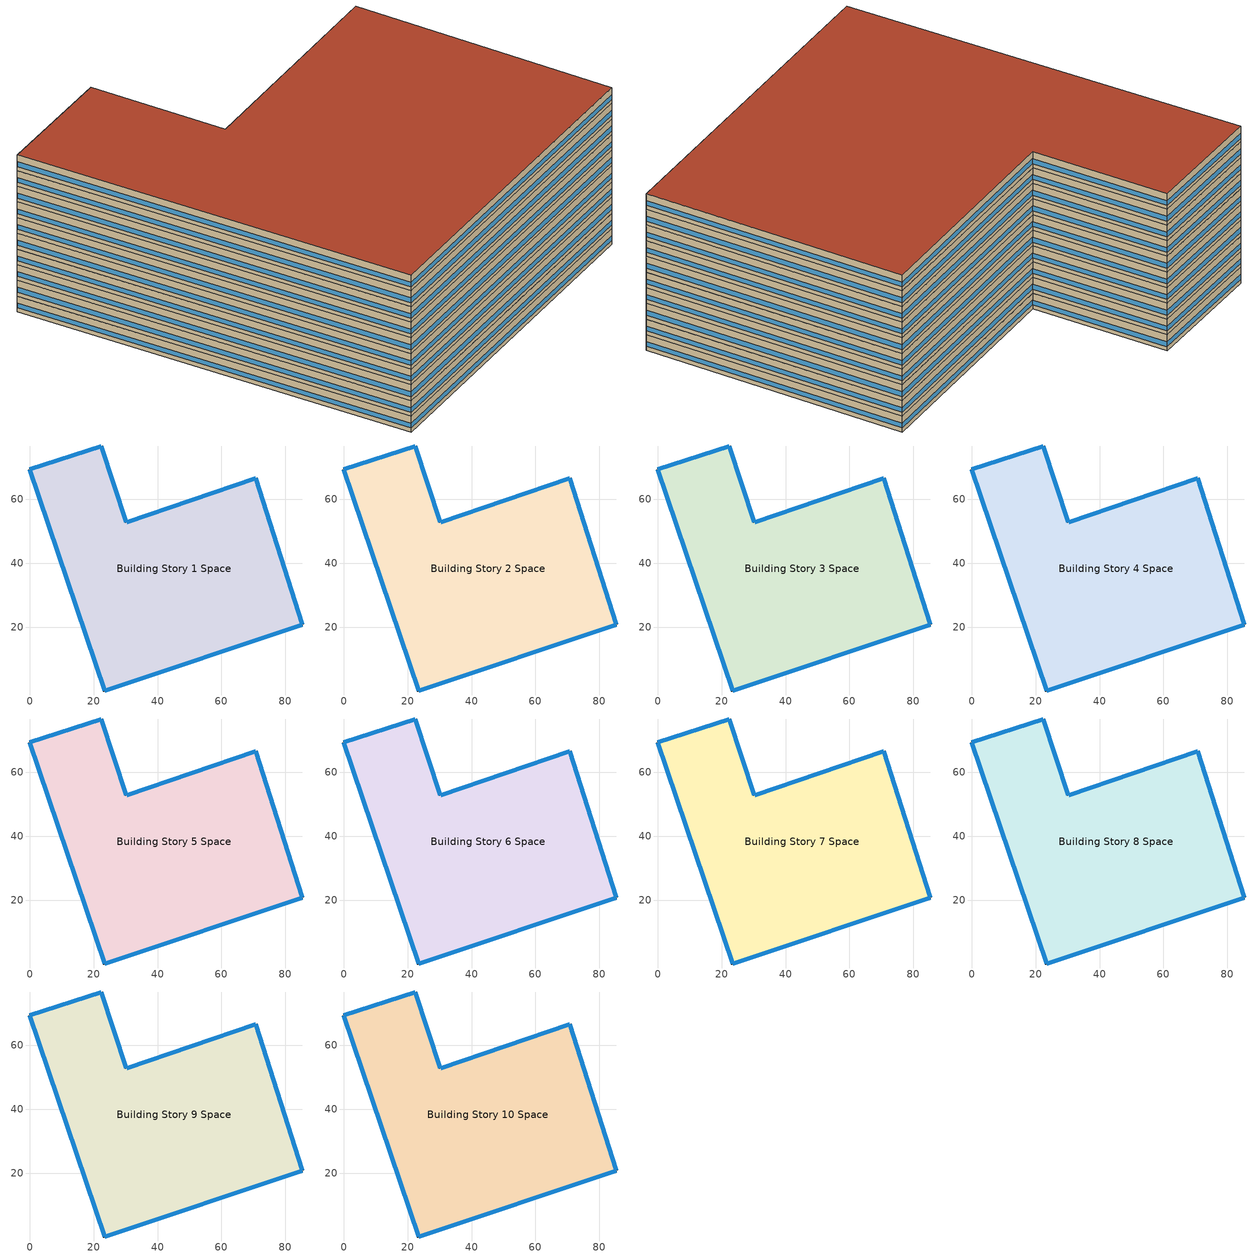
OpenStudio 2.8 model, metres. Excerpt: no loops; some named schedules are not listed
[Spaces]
Building Story 1 Space
 floor ground: 23.47,0 0,69.39 22.4,76.73 30.28,52.85 70.74,66.68 85.29,20.82 z0
 wall outside: 0,69.39 23.47,0 85.29,20.82 70.74,66.68 30.28,52.85 22.4,76.73 0,69.39 z0:3
 window: 0.01,69.36 23.46,0.02 / 22.38,76.72 0.02,69.4 / 30.27,52.87 22.41,76.7 / 70.72,66.67 30.3,52.86 / 85.29,20.85 70.75,66.65 / 23.49,0.01 85.27,20.82 z0.76:1.66
 ceiling adiabatic (Typical IEAD Roof R-15.87): 85.29,20.82 70.74,66.68 30.28,52.85 22.4,76.73 0,69.39 23.47,0 z3
Building Story 2 Space
 floor adiabatic (Typical Interior Floor): 23.47,0 0,69.39 22.4,76.73 30.28,52.85 70.74,66.68 85.29,20.82 z3
 wall outside: 0,69.39 23.47,0 85.29,20.82 70.74,66.68 30.28,52.85 22.4,76.73 0,69.39 z3:6
 window: 23.49,0.01 85.27,20.82 / 70.72,66.67 30.3,52.86 / 85.29,20.85 70.75,66.65 / 0.01,69.36 23.46,0.02 / 22.38,76.72 0.02,69.4 / 30.27,52.87 22.41,76.7 z3.76:4.66
 ceiling adiabatic (Typical Interior Ceiling): 85.29,20.82 70.74,66.68 30.28,52.85 22.4,76.73 0,69.39 23.47,0 z6
Building Story 3 Space
 floor adiabatic (Typical Insulated Carpeted 6in Slab Floor): 23.47,0 0,69.39 22.4,76.73 30.28,52.85 70.74,66.68 85.29,20.82 z6
 wall outside: 0,69.39 23.47,0 85.29,20.82 70.74,66.68 30.28,52.85 22.4,76.73 0,69.39 z6:9
 window: 22.38,76.72 0.02,69.4 / 30.27,52.87 22.41,76.7 / 0.01,69.36 23.46,0.02 / 23.49,0.01 85.27,20.82 / 70.72,66.67 30.3,52.86 / 85.29,20.85 70.75,66.65 z6.76:7.66
 ceiling adiabatic (Typical IEAD Roof R-15.87): 85.29,20.82 70.74,66.68 30.28,52.85 22.4,76.73 0,69.39 23.47,0 z9
Building Story 4 Space
 floor adiabatic (Typical Interior Floor): 23.47,0 0,69.39 22.4,76.73 30.28,52.85 70.74,66.68 85.29,20.82 z9
 wall outside: 0,69.39 23.47,0 85.29,20.82 70.74,66.68 30.28,52.85 22.4,76.73 0,69.39 z9:12
 window: 0.01,69.36 23.46,0.02 / 85.29,20.85 70.75,66.65 / 70.72,66.67 30.3,52.86 / 23.49,0.01 85.27,20.82 / 22.38,76.72 0.02,69.4 / 30.27,52.87 22.41,76.7 z9.76:10.66
 ceiling adiabatic (Typical IEAD Roof R-15.87): 85.29,20.82 70.74,66.68 30.28,52.85 22.4,76.73 0,69.39 23.47,0 z12
Building Story 5 Space
 floor adiabatic (Typical Interior Floor): 23.47,0 0,69.39 22.4,76.73 30.28,52.85 70.74,66.68 85.29,20.82 z12
 wall outside: 0,69.39 23.47,0 85.29,20.82 70.74,66.68 30.28,52.85 22.4,76.73 0,69.39 z12:15
 window: 85.29,20.85 70.75,66.65 / 23.49,0.01 85.27,20.82 / 0.01,69.36 23.46,0.02 / 22.38,76.72 0.02,69.4 / 30.27,52.87 22.41,76.7 / 70.72,66.67 30.3,52.86 z12.76:13.66
 ceiling adiabatic (Typical IEAD Roof R-15.87): 85.29,20.82 70.74,66.68 30.28,52.85 22.4,76.73 0,69.39 23.47,0 z15
Building Story 6 Space
 floor adiabatic (Typical Interior Floor): 23.47,0 0,69.39 22.4,76.73 30.28,52.85 70.74,66.68 85.29,20.82 z15
 wall outside: 0,69.39 23.47,0 85.29,20.82 70.74,66.68 30.28,52.85 22.4,76.73 0,69.39 z15:18
 window: 0.01,69.36 23.46,0.02 / 22.38,76.72 0.02,69.4 / 70.72,66.67 30.3,52.86 / 85.29,20.85 70.75,66.65 / 23.49,0.01 85.27,20.82 / 30.27,52.87 22.41,76.7 z15.76:16.66
 ceiling adiabatic (Typical IEAD Roof R-15.87): 85.29,20.82 70.74,66.68 30.28,52.85 22.4,76.73 0,69.39 23.47,0 z18
Building Story 7 Space
 floor adiabatic (Typical Interior Floor): 23.47,0 0,69.39 22.4,76.73 30.28,52.85 70.74,66.68 85.29,20.82 z18
 wall outside: 0,69.39 23.47,0 85.29,20.82 70.74,66.68 30.28,52.85 22.4,76.73 0,69.39 z18:21
 window: 70.72,66.67 30.3,52.86 / 85.29,20.85 70.75,66.65 / 0.01,69.36 23.46,0.02 / 30.27,52.87 22.41,76.7 / 22.38,76.72 0.02,69.4 / 23.49,0.01 85.27,20.82 z18.76:19.66
 ceiling adiabatic (Typical Interior Ceiling): 85.29,20.82 70.74,66.68 30.28,52.85 22.4,76.73 0,69.39 23.47,0 z21
Building Story 8 Space
 floor adiabatic (Typical Insulated Carpeted 6in Slab Floor): 23.47,0 0,69.39 22.4,76.73 30.28,52.85 70.74,66.68 85.29,20.82 z21
 wall outside: 0,69.39 23.47,0 85.29,20.82 70.74,66.68 30.28,52.85 22.4,76.73 0,69.39 z21:24
 window: 0.01,69.36 23.46,0.02 / 22.38,76.72 0.02,69.4 / 30.27,52.87 22.41,76.7 / 70.72,66.67 30.3,52.86 / 85.29,20.85 70.75,66.65 / 23.49,0.01 85.27,20.82 z21.76:22.66
 ceiling adiabatic (Typical IEAD Roof R-15.87): 85.29,20.82 70.74,66.68 30.28,52.85 22.4,76.73 0,69.39 23.47,0 z24
Building Story 9 Space
 floor adiabatic (Typical Interior Floor): 23.47,0 0,69.39 22.4,76.73 30.28,52.85 70.74,66.68 85.29,20.82 z24
 wall outside: 0,69.39 23.47,0 85.29,20.82 70.74,66.68 30.28,52.85 22.4,76.73 0,69.39 z24:27
 window: 0.01,69.36 23.46,0.02 / 22.38,76.72 0.02,69.4 / 30.27,52.87 22.41,76.7 / 70.72,66.67 30.3,52.86 / 85.29,20.85 70.75,66.65 / 23.49,0.01 85.27,20.82 z24.76:25.66
 ceiling adiabatic (Typical Interior Ceiling): 85.29,20.82 70.74,66.68 30.28,52.85 22.4,76.73 0,69.39 23.47,0 z27
Building Story 10 Space
 floor adiabatic (Typical Insulated Carpeted 6in Slab Floor): 23.47,0 0,69.39 22.4,76.73 30.28,52.85 70.74,66.68 85.29,20.82 z27
 wall outside: 0,69.39 23.47,0 85.29,20.82 70.74,66.68 30.28,52.85 22.4,76.73 0,69.39 z27:30
 window: 85.29,20.85 70.75,66.65 / 23.49,0.01 85.27,20.82 / 0.01,69.36 23.46,0.02 / 22.38,76.72 0.02,69.4 / 30.27,52.87 22.41,76.7 / 70.72,66.67 30.3,52.86 z27.76:28.66
 roof outside: 85.29,20.82 70.74,66.68 30.28,52.85 22.4,76.73 0,69.39 23.47,0 z30
shading: 23.47,0 85.29,20.82 / 85.29,20.82 70.74,66.68 / 70.74,66.68 30.28,52.85 / 30.28,52.85 22.4,76.73 / 22.4,76.73 0,69.39 / 0,69.39 23.47,0 z0:12; 70.74,66.68 30.28,52.85 / 30.28,52.85 22.4,76.73 / 22.4,76.73 0,69.39 / 0,69.39 23.47,0 / 23.47,0 85.29,20.82 / 85.29,20.82 70.74,66.68 z0:18; 23.47,0 85.29,20.82 / 85.29,20.82 70.74,66.68 / 70.74,66.68 30.28,52.85 / 22.4,76.73 0,69.39 / 30.28,52.85 22.4,76.73 / 0,69.39 23.47,0 / 22.4,76.73 0,69.39 / 0,69.39 23.47,0 / 23.47,0 85.29,20.82 / 85.29,20.82 70.74,66.68 / 70.74,66.68 30.28,52.85 / 30.28,52.85 22.4,76.73 z0:9; 85.29,20.82 70.74,66.68 30.28,52.85 22.4,76.73 0,69.39 23.47,0 z12; 23.47,0 0,69.39 22.4,76.73 30.28,52.85 70.74,66.68 85.29,20.82 z0; 23.47,0 0,69.39 22.4,76.73 30.28,52.85 70.74,66.68 85.29,20.82 z0; 85.29,20.82 70.74,66.68 30.28,52.85 22.4,76.73 0,69.39 23.47,0 z18; 23.47,0 0,69.39 22.4,76.73 30.28,52.85 70.74,66.68 85.29,20.82 z0; 85.29,20.82 70.74,66.68 30.28,52.85 22.4,76.73 0,69.39 23.47,0 z9; 23.47,0 0,69.39 22.4,76.73 30.28,52.85 70.74,66.68 85.29,20.82 z0; 85.29,20.82 70.74,66.68 30.28,52.85 22.4,76.73 0,69.39 23.47,0 z9
[Site]
Buffalo Niagara Intl Ap_NY_USA: Latitude {deg}=42.8153; Longitude {deg}=-78.8508; Time Zone {hr}=-5; Elevation {m}=215; Terrain=City
[Site:WaterMainsTemperature]
Calculation Method=Correlation; Annual Average Outdoor Air Temperature {C}=8.96667; Maximum Difference In Monthly Average Outdoor Air Temperatures {deltaC}=26.2
[SizingPeriod:DesignDay] Barometric Pressure {Pa}=98769; Sky Clearness=0; Rain Indicator=0; Snow Indicator=0; Day of Month=21; Daylight Saving Time Indicator=0; Humidity Indicating Type=Wetbulb; Dry-Bulb Temperature Range Modifier Type=DefaultMultipliers
Name | Maximum Dry-Bulb Temperature {C} | Daily Dry-Bulb Temperature Range {deltaC} | Humidity Indicating Conditions at Maximum Dry-Bulb | Wind Speed {m/s} | Wind Direction {deg} | Month | Day Type | Solar Model Indicator | ASHRAE Taub | ASHRAE Taud
Buffalo Niagara Intl Ap Ann Htg 99.6% Condns DB | -16.3 | 0 | -16.3 | 5.1 | 270 | 1 | WinterDesignDay | ASHRAEClearSky
Buffalo Niagara Intl Ap Ann Clg .4% Condns DB=>MWB | 30.3 | 9.3 | 21.8 | 5.7 | 240 | 7 | SummerDesignDay | ASHRAETau | 0.462 | 2.001
Buffalo Niagara Intl Ap Ann Clg .4% Condns WB=>MDB | 27.8 | 9.3 | 23.8 | 5.7 | 240 | 7 | SummerDesignDay | ASHRAETau | 0.462 | 2.001
[ClimateZones]
Climate Zone Institution Name 1=ASHRAE; Climate Zone Document Name 1=ANSI/ASHRAE Standard 169; Climate Zone Document Year 1=2006; Climate Zone Value 1=6A
[Site:GroundTemperature:BuildingSurface]
19.69, 19.64, 19.84, 20.08, 20.32, 21.37, 21.66, 21.71, 21.65, 20.55, 20.21, 19.87
[Building]
Hospital 1: Nominal Floor to Floor Height {m}=3; Default Construction Set=Res 90.1-2004 - Outpatient - ASHRAE 169-2013-6A; Standards Number of Stories=10; Standards Number of Above Ground Stories=10; Standards Building Type=Outpatient
[DefaultConstructionSet]
Res 90.1-2004 - Outpatient - ASHRAE 169-2013-6A: Default Exterior Surface Constructions=Default Surface Constructions 1; Default Interior Surface Constructions=Default Surface Constructions 2; Default Ground Contact Surface Constructions=Default Surface Constructions 3; Default Exterior SubSurface Constructions=Default Sub Surface Constructions 1; Default Interior SubSurface Constructions=Default Sub Surface Constructions 2; Interior Partition Construction=Typical Interior Partition
[DefaultSurfaceConstructions]
Name | Floor Construction | Wall Construction | Roof Ceiling Construction
Default Surface Constructions 1 | Typical Insulated Exterior Mass Floor R-11.49 | Typical Insulated Steel Framed Exterior Wall R-11.9 | Typical IEAD Roof R-15.87
Default Surface Constructions 2 | Typical Interior Floor | Typical Interior Wall | Typical Interior Ceiling
Default Surface Constructions 3 | Typical Insulated Carpeted 6in Slab Floor | Typical Insulated Basement Mass Wall
[Construction]
Typical Insulated Exterior Mass Floor R-11.49: Typical Insulation R-8.93, 4 in. Normalweight Concrete Floor, Typical Carpet Pad
Typical Insulated Steel Framed Exterior Wall R-11.9: 25mm Stucco, 5/8 in. Gypsum Board, Typical Insulation R-9.73, 5/8 in. Gypsum Board
Typical IEAD Roof R-15.87: Roof Membrane, Typical Insulation R-14.76, Metal Roof Surface
Typical Interior Floor: 100mm Normalweight concrete floor, CP02 CARPET PAD
Typical Interior Wall: G01 13mm gypsum board, G01 13mm gypsum board
Typical Interior Ceiling: CP02 CARPET PAD, 100mm Normalweight concrete floor
Typical Insulated Carpeted 6in Slab Floor: 6 in. Normalweight Concrete Floor, Typical Carpet Pad
Typical Insulated Basement Mass Wall: 8 in. Concrete Block Basement Wall
U 0.57 SHGC 0.49 Dbl Blue 6mm/6mm Air: BLUE 6MM, AIR 6MM, CLEAR 6MM
Typical Insulated Metal Door R-1.43: F08 Metal surface, Typical Insulation R-0.58
Typical Overhead Door R-2.0: Typical Insulation R-1.15
U 1.17 SHGC 0.49 Simple Glazing Skylight U-1.17 SHGC 0.0: U 1.17 SHGC 0.49 Simple Glazing U-1.17 SHGC 0.0
Typical Interior Window: Clear 3mm
Typical Interior Door; Typical Interior Partition: G05 25mm wood
[Material:NoMass] Roughness=Smooth; Thermal Absorptance=0.9; Solar Absorptance=0.7
Name | Thermal Resistance {m2-K/W} | Visible Absorptance
Typical Insulation R-8.93 | 1.57183 | 0.7
Typical Carpet Pad; CP02 CARPET PAD | 0.21648 | 0.8
Typical Insulation R-9.73 | 1.71283 | 0.7
Typical Insulation R-14.76 | 2.59864 | 0.7
Typical Insulation R-0.58 | 0.101875 | 0.7
Typical Insulation R-1.15 | 0.202527 | 0.7
[Material]
Name | Roughness | Thickness {m} | Conductivity {W/m-K} | Density {kg/m3} | Specific Heat {J/kg-K} | Thermal Absorptance | Solar Absorptance | Visible Absorptance
4 in. Normalweight Concrete Floor | MediumRough | 0.1016 | 2.31 | 2322 | 832 | 0.9 | 0.7 | 0.7
25mm Stucco | Smooth | 0.0254 | 0.72 | 1856 | 840 | 0.9 | 0.7 | 0.7
5/8 in. Gypsum Board | MediumSmooth | 0.0159 | 0.16 | 800 | 1090 | 0.9 | 0.7 | 0.7
Roof Membrane | VeryRough | 0.0095 | 0.16 | 1121.29 | 1460 | 0.9 | 0.7 | 0.7
Metal Roof Surface; F08 Metal surface | Smooth | 0.0008 | 45.28 | 7824 | 500 | 0.9 | 0.7 | 0.7
100mm Normalweight concrete floor | MediumRough | 0.1016 | 2.31045 | 2322 | 832.557 |  | 0 | 0
G01 13mm gypsum board | Smooth | 0.0127 | 0.160031 | 800.001 | 1090.73 | 0.9 | 0.7 | 0.5
6 in. Normalweight Concrete Floor | MediumRough | 0.1524 | 2.31 | 2322 | 832 | 0.9 | 0.7 | 0.7
8 in. Concrete Block Basement Wall | MediumRough | 0.2032 | 1.326 | 1842 | 912 | 0.9 | 0.7 | 0.7
G05 25mm wood | MediumSmooth | 0.0254 | 0.15 | 608 | 1630 | 0.9 | 0.5 | 0.5
[DefaultSubSurfaceConstructions]
Name | Fixed Window Construction | Operable Window Construction | Door Construction | Glass Door Construction | Overhead Door Construction | Skylight Construction | Tubular Daylight Dome Construction | Tubular Daylight Diffuser Construction
Default Sub Surface Constructions 1 | U 0.57 SHGC 0.49 Dbl Blue 6mm/6mm Air | U 0.57 SHGC 0.49 Dbl Blue 6mm/6mm Air | Typical Insulated Metal Door R-1.43 | U 0.57 SHGC 0.49 Dbl Blue 6mm/6mm Air | Typical Overhead Door R-2.0 | U 1.17 SHGC 0.49 Simple Glazing Skylight U-1.17 SHGC 0.0 | Typical Interior Window | Typical Interior Window
Default Sub Surface Constructions 2 | Typical Interior Window | Typical Interior Window | Typical Interior Door
[WindowMaterial:Glazing] Optical Data Type=SpectralAverage; Infrared Transmittance at Normal Incidence=0; Front Side Infrared Hemispherical Emissivity=0.84; Back Side Infrared Hemispherical Emissivity=0.84; Conductivity {W/m-K}=0.9; Dirt Correction Factor for Solar and Visible Transmittance=1; Solar Diffusing=No
Name | Thickness {m} | Solar Transmittance at Normal Incidence | Front Side Solar Reflectance at Normal Incidence | Back Side Solar Reflectance at Normal Incidence | Visible Transmittance at Normal Incidence | Front Side Visible Reflectance at Normal Incidence | Back Side Visible Reflectance at Normal Incidence
BLUE 6MM | 0.006 | 0.48 | 0.05 | 0.05 | 0.57 | 0.06 | 0.06
CLEAR 6MM | 0.006 | 0.775 | 0.071 | 0.071 | 0.881 | 0.08 | 0.08
Clear 3mm | 0.003 | 0.837 | 0.075 | 0.075 | 0.898 | 0.081 | 0.081
[WindowMaterial:Gas]
AIR 6MM: Gas Type=Air; Thickness {m}=0.0063
[WindowMaterial:SimpleGlazingSystem]
U 1.17 SHGC 0.49 Simple Glazing U-1.17 SHGC 0.0: U-Factor {W/m2-K}=6.64357; Solar Heat Gain Coefficient=0.49; Visible Transmittance=0.38
[People:Definition] Number of People Calculation Method=People/Area; Fraction Radiant=0.3
Name | People per Space Floor Area {person/m2}
Outpatient Xray People Definition; Outpatient ProcedureRoom People Definition; Outpatient PhysicalTherapy People Definition; Outpatient MRI_Control People Definition; Outpatient PACU People Definition; Outpatient MRI People Definition; Outpatient NurseStation People Definition; Outpatient CleanWork People Definition; Outpatient OR People Definition; Outpatient Anesthesia People Definition; Outpatient Exam People Definition; Outpatient Soil Work People Definition | 0.215493
Outpatient Reception People Definition | 0.322594
Outpatient LockerRoom People Definition; Outpatient Lounge People Definition | 0.161566
Outpatient Conference People Definition | 0.537657
Outpatient Office People Definition; Outpatient IT_Room People Definition | 0.0538196
Outpatient Lobby People Definition; Outpatient PreOp People Definition | 0.107639
Outpatient Cafe People Definition | 1.07521
[Lights:Definition] Design Level Calculation Method=Watts/Area; Fraction Radiant=0.7; Fraction Visible=0.2
Name | Watts per Space Floor Area {W/m2}
Outpatient Xray Lights Definition; Outpatient MRI_Control Lights Definition; Outpatient MRI Lights Definition | 4.30556
Outpatient Reception Lights Definition; Outpatient Conference Lights Definition; Outpatient Lobby Lights Definition | 13.9931
Outpatient ProcedureRoom Lights Definition | 29.0626
Outpatient PhysicalTherapy Lights Definition; Outpatient BioHazard Lights Definition; Outpatient MedGas Lights Definition; Outpatient Toilet Lights Definition; Outpatient Cafe Lights Definition; Outpatient Janitor Lights Definition | 9.68752
Outpatient Stair Lights Definition; Outpatient NurseStation Lights Definition; Outpatient Hall Lights Definition | 10.7639
Outpatient PACU Lights Definition; Outpatient LockerRoom Lights Definition; Outpatient Lounge Lights Definition | 8.61113
Outpatient Office Lights Definition; Outpatient IT_Room Lights Definition | 11.8403
Outpatient PreOp Lights Definition | 7.53474
Outpatient CleanWork Lights Definition; Outpatient Anesthesia Lights Definition; Outpatient Exam Lights Definition; Outpatient Elec/MechRoom Lights Definition; Outpatient Soil Work Lights Definition | 16.1459
Outpatient OR Lights Definition | 23.6806
[ElectricEquipment:Definition] Design Level Calculation Method=Watts/Area
Name | Watts per Space Floor Area {W/m2} | Fraction Radiant | Fraction Lost
Outpatient Xray Elec Equip Definition; Outpatient MRI_Control Elec Equip Definition; Outpatient MRI Elec Equip Definition | 107.639 | 0.5
Outpatient Reception Elec Equip Definition; Outpatient Office Elec Equip Definition; Outpatient Lobby Elec Equip Definition; Outpatient IT_Room Elec Equip Definition; Outpatient Exam Elec Equip Definition | 11.8403 | 0.5
Outpatient ProcedureRoom Elec Equip Definition; Outpatient PACU Elec Equip Definition; Outpatient LockerRoom Elec Equip Definition; Outpatient Lounge Elec Equip Definition | 32.2917 | 0.5
Outpatient PhysicalTherapy Elec Equip Definition | 16.1459 | 0.5
Outpatient Stair Elec Equip Definition; Outpatient Hall Elec Equip Definition | 4.30556 | 0.5
Outpatient BioHazard Elec Equip Definition; Outpatient MedGas Elec Equip Definition | 1.07639 | 0.5
Outpatient Conference Elec Equip Definition; Outpatient Cafe Elec Equip Definition | 10.7639 | 0.5
Outpatient PreOp Elec Equip Definition; Outpatient NurseStation Elec Equip Definition; Outpatient CleanWork Elec Equip Definition; Outpatient Anesthesia Elec Equip Definition; Outpatient Soil Work Elec Equip Definition | 21.5278 | 0.5
Outpatient Toilet Elec Equip Definition | 4.30556 | 0.3 | 0.7
Outpatient OR Elec Equip Definition | 43.0556 | 0.5
Outpatient Elec/MechRoom Elec Equip Definition | 53.8196 | 0.5
Outpatient Janitor Elec Equip Definition | 1.07639 | 0.3 | 0.7
Elevator Lift Motor 1 - pre-normalized value was 20370 W. | 5.43802 | 0 | 1
Elevator Fan 1 - pre-normalized value was 75 W. | 0.0199488 | 0.5
Elevator Lights 1 - pre-normalized value was 89 W. | 0.0237486 | 0.5
[DesignSpecification:OutdoorAir] Outdoor Air Method=Sum; Outdoor Air Flow per Person {m3/s-person}=0; Outdoor Air Flow Rate {m3/s}=0; Outdoor Air Flow Air Changes per Hour {1/hr}=0
Name | Outdoor Air Flow per Floor Area {m3/s-m2}
Blended OA | 0.00288962
Blended OA 1 | 0.000985409
Blended OA 2 | 0.0027649
Blended OA 3 | 0.00281984
Blended OA 4 | 0.00100863
Blended OA 5 | 0.00142866
Blended OA 6 | 0.000508
Blended OA 7 | 0.00048278
Blended OA 8; Blended OA 9 | 0.000254
[DefaultScheduleSet]
Story Top Blended Space Type Schedule Set; Story Mid8 Blended Space Type Schedule Set; Story Mid7 Blended Space Type Schedule Set; Story Mid6 Blended Space Type Schedule Set; Story Mid5 Blended Space Type Schedule Set; Story Mid4 Blended Space Type Schedule Set; Story Mid3 Blended Space Type Schedule Set; Story Mid2 Blended Space Type Schedule Set; Story Mid Blended Space Type Schedule Set; Story Ground Blended Space Type Schedule Set
[GasEquipment:Definition]
Outpatient OR Gas Equip Definition: Design Level Calculation Method=Watts/Area; Watts per Space Floor Area {W/m2}=75.3001; Fraction Lost=0.5
[SpaceInfiltration:DesignFlowRate] Schedule=Always On Discrete; Design Flow Rate Calculation Method=Flow/ExteriorArea; Constant Term Coefficient=0; Temperature Term Coefficient=0; Velocity Term Coefficient=0.224; Velocity Squared Term Coefficient=0
Name | Space or SpaceType | Flow per Exterior Surface Area {m3/s-m2}
Outpatient Anesthesia A  - Story Ground Infiltration; Outpatient Anesthesia C  - Story Ground Infiltration | Story Ground Blended Space Type | 1.13809e-05
Outpatient BioHazard A  - Story Ground Infiltration; Outpatient BioHazard C  - Story Ground Infiltration; Outpatient MedGas A  - Story Ground Infiltration; Outpatient MedGas C  - Story Ground Infiltration | Story Ground Blended Space Type | 6.12819e-06
Outpatient Cafe A  - Story Ground Infiltration; Outpatient Cafe C  - Story Ground Infiltration | Story Ground Blended Space Type | 4.5086e-05
Outpatient CleanWork A  - Story Ground Infiltration; Outpatient CleanWork C  - Story Ground Infiltration | Story Ground Blended Space Type | 3.10787e-05
Outpatient Conference A  - Story Ground Infiltration; Outpatient Conference C  - Story Ground Infiltration | Story Ground Blended Space Type | 3.58937e-05
Outpatient DresingRoom A  - Story Ground Infiltration; Outpatient DresingRoom C  - Story Ground Infiltration | Story Ground Blended Space Type | 9.19229e-06
Outpatient Elec/MechRoom A  - Story Ground Infiltration; Outpatient Elec/MechRoom C  - Story Ground Infiltration | Story Ground Blended Space Type | 3.19175e-05
Outpatient Elec/MechRoom A end_b - Story Ground Infiltration; Outpatient Elec/MechRoom C end_b - Story Ground Infiltration; Outpatient PreOp A end_a - Story Ground Infiltration; Outpatient PreOp C end_a - Story Ground Infiltration | Story Ground Blended Space Type | 3.15898e-05
Outpatient Elec/MechRoom B end_b - Story Ground Infiltration; Outpatient PreOp B end_a - Story Ground Infiltration | Story Ground Blended Space Type | 7.98485e-05
Outpatient Exam A  - Story Mid4 Infiltration; Outpatient Exam C  - Story Mid4 Infiltration | Story Mid4 Blended Space Type | 7.10941e-05
Outpatient Exam A  - Story Mid5 Infiltration; Outpatient Exam C  - Story Mid5 Infiltration | Story Mid5 Blended Space Type | 0.000347738
Outpatient Exam A end_a - Story Mid5 Infiltration; Outpatient Exam C end_a - Story Mid5 Infiltration; Outpatient Office A end_b - Story Mid5 Infiltration; Outpatient Office C end_b - Story Mid5 Infiltration | Story Mid5 Blended Space Type | 3.15898e-05
Outpatient Exam A end_b - Story Mid4 Infiltration; Outpatient Exam C end_b - Story Mid4 Infiltration; Outpatient Janitor A end_a - Story Mid4 Infiltration; Outpatient Janitor C end_a - Story Mid4 Infiltration | Story Mid4 Blended Space Type | 3.15898e-05
Outpatient Exam B end_a - Story Mid5 Infiltration; Outpatient Office B end_b - Story Mid5 Infiltration | Story Mid5 Blended Space Type | 7.98485e-05
Outpatient Exam B end_b - Story Mid4 Infiltration; Outpatient Janitor B end_a - Story Mid4 Infiltration | Story Mid4 Blended Space Type | 7.98485e-05
Outpatient Hall A  - Story Mid7 Infiltration; Outpatient Hall C  - Story Mid7 Infiltration | Story Mid7 Blended Space Type | 2.40384e-05
Outpatient Hall A  - Story Mid8 Infiltration; Outpatient Hall C  - Story Mid8 Infiltration | Story Mid8 Blended Space Type | 0.000369588
Outpatient Hall A  - Story Top Infiltration; Outpatient Hall C  - Story Top Infiltration | Story Top Blended Space Type | 7.18878e-05
Outpatient Hall A end_a - Story Mid8 Infiltration; Outpatient Hall A end_b - Story Mid8 Infiltration; Outpatient Hall C end_a - Story Mid8 Infiltration; Outpatient Hall C end_b - Story Mid8 Infiltration | Story Mid8 Blended Space Type | 3.15898e-05
Outpatient Hall A end_a - Story Top Infiltration; Outpatient Hall A end_b - Story Top Infiltration; Outpatient Hall C end_a - Story Top Infiltration; Outpatient Hall C end_b - Story Top Infiltration | Story Top Blended Space Type | 6.14447e-06
Outpatient Hall A end_b - Story Mid7 Infiltration; Outpatient Hall C end_b - Story Mid7 Infiltration; Outpatient Office A end_a - Story Mid7 Infiltration; Outpatient Office C end_a - Story Mid7 Infiltration | Story Mid7 Blended Space Type | 3.15898e-05
Outpatient Hall B end_a - Story Mid8 Infiltration; Outpatient Hall B end_b - Story Mid8 Infiltration | Story Mid8 Blended Space Type | 7.98485e-05
Outpatient Hall B end_a - Story Top Infiltration; Outpatient Hall B end_b - Story Top Infiltration | Story Top Blended Space Type | 1.55312e-05
Outpatient Hall B end_b - Story Mid7 Infiltration; Outpatient Office B end_a - Story Mid7 Infiltration | Story Mid7 Blended Space Type | 7.98485e-05
Outpatient IT_Room A  - Story Ground Infiltration; Outpatient IT_Room C  - Story Ground Infiltration | Story Ground Blended Space Type | 1.18187e-05
Outpatient Janitor A  - Story Mid4 Infiltration; Outpatient Janitor C  - Story Mid4 Infiltration | Story Mid4 Blended Space Type | 0.000278358
Outpatient Lobby A  - Story Mid Infiltration; Outpatient Lobby C  - Story Mid Infiltration | Story Mid Blended Space Type | 6.65347e-05
Outpatient LockerRoom A  - Story Mid Infiltration; Outpatient LockerRoom C  - Story Mid Infiltration | Story Mid Blended Space Type | 6.73734e-05
Outpatient LockerRoom A end_b - Story Mid Infiltration; Outpatient LockerRoom C end_b - Story Mid Infiltration; Outpatient Toilet A end_a - Story Mid Infiltration; Outpatient Toilet C end_a - Story Mid Infiltration | Story Mid Blended Space Type | 3.15898e-05
Outpatient LockerRoom B end_b - Story Mid Infiltration; Outpatient Toilet B end_a - Story Mid Infiltration | Story Mid Blended Space Type | 7.98485e-05
Outpatient Lounge A  - Story Mid2 Infiltration; Outpatient Lounge C  - Story Mid2 Infiltration | Story Mid2 Blended Space Type | 0.000112459
Outpatient Lounge A end_a - Story Mid2 Infiltration; Outpatient Lounge C end_a - Story Mid2 Infiltration; Outpatient PACU A end_b - Story Mid2 Infiltration; Outpatient PACU C end_b - Story Mid2 Infiltration | Story Mid2 Blended Space Type | 3.15898e-05
Outpatient Lounge B end_a - Story Mid2 Infiltration; Outpatient PACU B end_b - Story Mid2 Infiltration | Story Mid2 Blended Space Type | 7.98485e-05
Outpatient MRI A  - Story Ground Infiltration; Outpatient MRI C  - Story Ground Infiltration | Story Ground Blended Space Type | 4.68369e-05
Outpatient MRI_Control A  - Story Ground Infiltration; Outpatient MRI_Control C  - Story Ground Infiltration | Story Ground Blended Space Type | 1.79469e-05
Outpatient NurseStation A  - Story Mid Infiltration; Outpatient NurseStation C  - Story Mid Infiltration | Story Mid Blended Space Type | 8.27306e-05
Outpatient Office A  - Story Mid5 Infiltration; Outpatient Office C  - Story Mid5 Infiltration | Story Mid5 Blended Space Type | 2.18497e-05
Outpatient Office A  - Story Mid6 Infiltration; Outpatient Office C  - Story Mid6 Infiltration | Story Mid6 Blended Space Type | 0.000369588
Outpatient Office A  - Story Mid7 Infiltration; Outpatient Office C  - Story Mid7 Infiltration | Story Mid7 Blended Space Type | 0.00034555
Outpatient Office A end_a - Story Mid6 Infiltration; Outpatient Office A end_b - Story Mid6 Infiltration; Outpatient Office C end_a - Story Mid6 Infiltration; Outpatient Office C end_b - Story Mid6 Infiltration | Story Mid6 Blended Space Type | 3.15898e-05
Outpatient Office B end_a - Story Mid6 Infiltration; Outpatient Office B end_b - Story Mid6 Infiltration | Story Mid6 Blended Space Type | 7.98485e-05
Outpatient OR A  - Story Mid2 Infiltration; Outpatient OR C  - Story Mid2 Infiltration | Story Mid2 Blended Space Type | 9.21418e-05
Outpatient OR A  - Story Mid3 Infiltration; Outpatient OR C  - Story Mid3 Infiltration | Story Mid3 Blended Space Type | 5.93122e-05
Outpatient PACU A  - Story Mid2 Infiltration; Outpatient PACU C  - Story Mid2 Infiltration | Story Mid2 Blended Space Type | 8.5758e-05
Outpatient PhysicalTherapy A  - Story Mid3 Infiltration; Outpatient PhysicalTherapy C  - Story Mid3 Infiltration | Story Mid3 Blended Space Type | 0.0001663
Outpatient PhysicalTherapy A  - Story Mid4 Infiltration; Outpatient PhysicalTherapy C  - Story Mid4 Infiltration | Story Mid4 Blended Space Type | 2.01355e-05
Outpatient PhysicalTherapy A end_a - Story Mid3 Infiltration; Outpatient PhysicalTherapy C end_a - Story Mid3 Infiltration; Outpatient Reception A end_b - Story Mid3 Infiltration; Outpatient Reception C end_b - Story Mid3 Infiltration | Story Mid3 Blended Space Type | 3.15898e-05
Outpatient PhysicalTherapy B end_a - Story Mid3 Infiltration; Outpatient Reception B end_b - Story Mid3 Infiltration | Story Mid3 Blended Space Type | 7.98485e-05
Outpatient PreOp A  - Story Ground Infiltration; Outpatient PreOp C  - Story Ground Infiltration | Story Ground Blended Space Type | 3.73891e-05
Outpatient PreOp A  - Story Mid Infiltration; Outpatient PreOp C  - Story Mid Infiltration | Story Mid Blended Space Type | 3.28296e-06
Outpatient ProcedureRoom A  - Story Ground Infiltration; Outpatient ProcedureRoom C  - Story Ground Infiltration | Story Ground Blended Space Type | 3.0641e-05
Outpatient Reception A  - Story Mid3 Infiltration; Outpatient Reception C  - Story Mid3 Infiltration | Story Mid3 Blended Space Type | 0.000143976
Outpatient Soil Work A  - Story Ground Infiltration; Outpatient Soil Work C  - Story Ground Infiltration | Story Ground Blended Space Type | 3.85201e-05
Outpatient Stair A  - Story Mid Infiltration; Outpatient Stair C  - Story Mid Infiltration | Story Mid Blended Space Type | 6.39083e-05
Outpatient Toilet A  - Story Mid Infiltration; Outpatient Toilet C  - Story Mid Infiltration | Story Mid Blended Space Type | 6.86866e-05
Outpatient Xray A  - Story Mid Infiltration; Outpatient Xray C  - Story Mid Infiltration | Story Mid Blended Space Type | 1.70714e-05
Outpatient Xray A  - Story Mid2 Infiltration; Outpatient Xray C  - Story Mid2 Infiltration | Story Mid2 Blended Space Type | 7.92288e-05
[ElectricEquipment]
Name | Electric Equipment Definition | Space or SpaceType | Schedule | Multiplier
27 Elevator Lift Motors | Elevator Lift Motor 1 - pre-normalized value was 20370 W. | Story Ground Blended Space Type | Elevator Schedule 1 | 27
27 Elevator Fans | Elevator Fan 1 - pre-normalized value was 75 W. | Story Ground Blended Space Type | Elevator Schedule 3 | 27
27 Elevator Lights | Elevator Lights 1 - pre-normalized value was 89 W. | Story Ground Blended Space Type | Elevator Schedule 2 | 27
Outpatient MedGas Elec Equip 1 | Outpatient MedGas Elec Equip Definition | Story Ground Blended Space Type | OutPatientHealthCare BLDG_EQUIP_SCH_BASE | 0.0152755
Outpatient IT_Room Elec Equip 1 | Outpatient IT_Room Elec Equip Definition | Story Ground Blended Space Type | OutPatientHealthCare BLDG_EQUIP_SCH_BASE | 0.0294599
Outpatient MRI_Control Elec Equip 1 | Outpatient MRI_Control Elec Equip Definition | Story Ground Blended Space Type | OutPatientHealthCare BLDG_EQUIP_SCH_BASE | 0.0447354
Outpatient CleanWork Elec Equip 1 | Outpatient CleanWork Elec Equip Definition | Story Ground Blended Space Type | OutPatientHealthCare BLDG_EQUIP_SCH_BASE | 0.0774686
Outpatient Soil Work Elec Equip 1 | Outpatient Soil Work Elec Equip Definition | Story Ground Blended Space Type | OutPatientHealthCare BLDG_EQUIP_SCH_BASE | 0.0960175
Outpatient Cafe Elec Equip 1 | Outpatient Cafe Elec Equip Definition | Story Ground Blended Space Type | OutPatientHealthCare BLDG_EQUIP_SCH_BASE | 0.112384
Outpatient Elec/MechRoom Elec Equip 1 | Outpatient Elec/MechRoom Elec Equip Definition | Story Ground Blended Space Type | OutPatientHealthCare BLDG_EQUIP_SCH_BASE | 0.118931
Outpatient BioHazard Elec Equip 1 | Outpatient BioHazard Elec Equip Definition | Story Ground Blended Space Type | OutPatientHealthCare BLDG_EQUIP_SCH_BASE | 0.0152755
Outpatient ProcedureRoom Elec Equip 1 | Outpatient ProcedureRoom Elec Equip Definition | Story Ground Blended Space Type | OutPatientHealthCare BLDG_EQUIP_SCH_BASE | 0.0763775
Outpatient MRI Elec Equip 1 | Outpatient MRI Elec Equip Definition | Story Ground Blended Space Type | OutPatientHealthCare BLDG_EQUIP_SCH_BASE | 0.116748
Outpatient Anesthesia Elec Equip 1 | Outpatient Anesthesia Elec Equip Definition | Story Ground Blended Space Type | OutPatientHealthCare BLDG_EQUIP_SCH_BASE | 0.0283688
Outpatient PreOp Elec Equip 1 | Outpatient PreOp Elec Equip Definition | Story Ground Blended Space Type | OutPatientHealthCare BLDG_EQUIP_SCH_BASE | 0.13257
Outpatient Conference Elec Equip 1 | Outpatient Conference Elec Equip Definition | Story Ground Blended Space Type | OutPatientHealthCare BLDG_EQUIP_SCH_BASE | 0.0894708
Outpatient Lobby Elec Equip 1 | Outpatient Lobby Elec Equip Definition | Story Mid Blended Space Type | OutPatientHealthCare BLDG_EQUIP_SCH_BASE | 0.165848
Outpatient Stair Elec Equip 1 | Outpatient Stair Elec Equip Definition | Story Mid Blended Space Type | OutPatientHealthCare BLDG_EQUIP_SCH_BASE | 0.159302
Outpatient LockerRoom Elec Equip 1 | Outpatient LockerRoom Elec Equip Definition | Story Mid Blended Space Type | OutPatientHealthCare BLDG_EQUIP_SCH_BASE | 0.20731
Outpatient Xray Elec Equip 1 | Outpatient Xray Elec Equip Definition | Story Mid Blended Space Type | OutPatientHealthCare BLDG_EQUIP_SCH_BASE | 0.0425532
Outpatient Toilet Elec Equip 1 | Outpatient Toilet Elec Equip Definition | Story Mid Blended Space Type | OutPatientHealthCare BLDG_EQUIP_SCH_BASE | 0.210584
Outpatient PreOp Elec Equip 2 | Outpatient PreOp Elec Equip Definition | Story Mid Blended Space Type | OutPatientHealthCare BLDG_EQUIP_SCH_BASE | 0.00818331
Outpatient NurseStation Elec Equip 1 | Outpatient NurseStation Elec Equip Definition | Story Mid Blended Space Type | OutPatientHealthCare BLDG_EQUIP_SCH_BASE | 0.206219
Outpatient Lounge Elec Equip 1 | Outpatient Lounge Elec Equip Definition | Story Mid2 Blended Space Type | OutPatientHealthCare BLDG_EQUIP_SCH_BASE | 0.319694
Outpatient OR Elec Equip 1 | Outpatient OR Elec Equip Definition | Story Mid2 Blended Space Type | OutPatientHealthCare BLDG_EQUIP_SCH_BASE | 0.229678
Outpatient PACU Elec Equip 1 | Outpatient PACU Elec Equip Definition | Story Mid2 Blended Space Type | OutPatientHealthCare BLDG_EQUIP_SCH_BASE | 0.253137
Outpatient Xray Elec Equip 2 | Outpatient Xray Elec Equip Definition | Story Mid2 Blended Space Type | OutPatientHealthCare BLDG_EQUIP_SCH_BASE | 0.19749
Outpatient PhysicalTherapy Elec Equip 1 | Outpatient PhysicalTherapy Elec Equip Definition | Story Mid3 Blended Space Type | OutPatientHealthCare BLDG_EQUIP_SCH_BASE | 0.453901
Outpatient OR Elec Equip 2 | Outpatient OR Elec Equip Definition | Story Mid3 Blended Space Type | OutPatientHealthCare BLDG_EQUIP_SCH_BASE | 0.147845
Outpatient Reception Elec Equip 1 | Outpatient Reception Elec Equip Definition | Story Mid3 Blended Space Type | OutPatientHealthCare BLDG_EQUIP_SCH_BASE | 0.398254
Outpatient Janitor Elec Equip 1 | Outpatient Janitor Elec Equip Definition | Story Mid4 Blended Space Type | OutPatientHealthCare BLDG_EQUIP_SCH_BASE | 0.733224
Outpatient PhysicalTherapy Elec Equip 2 | Outpatient PhysicalTherapy Elec Equip Definition | Story Mid4 Blended Space Type | OutPatientHealthCare BLDG_EQUIP_SCH_BASE | 0.0501909
Outpatient Exam Elec Equip 1 | Outpatient Exam Elec Equip Definition | Story Mid4 Blended Space Type | OutPatientHealthCare BLDG_EQUIP_SCH_BASE | 0.216585
Outpatient Exam Elec Equip 2 | Outpatient Exam Elec Equip Definition | Story Mid5 Blended Space Type | OutPatientHealthCare BLDG_EQUIP_SCH_BASE | 0.906165
Outpatient Office Elec Equip 1 | Outpatient Office Elec Equip Definition | Story Mid5 Blended Space Type | OutPatientHealthCare BLDG_EQUIP_SCH_BASE | 0.0938352
Outpatient Office Elec Equip 2 | Outpatient Office Elec Equip Definition | Story Mid6 Blended Space Type | OutPatientHealthCare BLDG_EQUIP_SCH_BASE | 1
Outpatient Office Elec Equip 3 | Outpatient Office Elec Equip Definition | Story Mid7 Blended Space Type | OutPatientHealthCare BLDG_EQUIP_SCH_BASE | 0.900709
Outpatient Hall Elec Equip 1 | Outpatient Hall Elec Equip Definition | Story Mid7 Blended Space Type | OutPatientHealthCare BLDG_EQUIP_SCH_BASE | 0.0992908
Outpatient Hall Elec Equip 2 | Outpatient Hall Elec Equip Definition | Story Mid8 Blended Space Type | OutPatientHealthCare BLDG_EQUIP_SCH_BASE | 1
Outpatient Hall Elec Equip 3 | Outpatient Hall Elec Equip Definition | Story Top Blended Space Type | OutPatientHealthCare BLDG_EQUIP_SCH_BASE | 1
[Exterior:Lights:Definition]
Name | Design Level {W}
Parking Areas and Drives Def (W/ft^2) | 0.15
Building Facades Def (W/ft^2) | 0.2
Main Entries Def (W/ft) | 30
Other Doors Def (W/ft) | 20
[Exterior:Lights] Control Option=AstronomicalClock
Name | Exterior Lights Definition | Schedule | Multiplier
Parking Areas and Drives | Parking Areas and Drives Def (W/ft^2) | Always On Discrete | 816480
Building Facades | Building Facades Def (W/ft^2) | Schedule Ruleset 1 | 9736.36
Main Entries | Main Entries Def (W/ft) | Always On Discrete | 32.256
Other Doors | Other Doors Def (W/ft) | Always On Discrete | 83.7043
[ThermostatSetpoint:DualSetpoint] Heating Setpoint Temperature Schedule=OutPatientHealthCare HTGSETP_SCH_YES_OPTIMUM; Cooling Setpoint Temperature Schedule=OutPatientHealthCare CLGSETP_SCH_NO_SETBACK
Story Top Blended Space Type Thermostat; Story Mid8 Blended Space Type Thermostat; Story Mid7 Blended Space Type Thermostat; Story Mid6 Blended Space Type Thermostat; Story Mid5 Blended Space Type Thermostat; Story Mid4 Blended Space Type Thermostat; Story Mid3 Blended Space Type Thermostat; Story Mid2 Blended Space Type Thermostat; Story Mid Blended Space Type Thermostat; Story Ground Blended Space Type Thermostat
[Lights] Fraction Replaceable=1
Name | Lights Definition | Space or SpaceType | Schedule | Multiplier
Outpatient MedGas Lights 1 | Outpatient MedGas Lights Definition | Story Ground Blended Space Type | OutPatientHealthCare BLDG_LIGHT_SCH | 0.0152755
Outpatient IT_Room Lights 1 | Outpatient IT_Room Lights Definition | Story Ground Blended Space Type | OutPatientHealthCare BLDG_LIGHT_SCH | 0.0294599
Outpatient MRI_Control Lights 1 | Outpatient MRI_Control Lights Definition | Story Ground Blended Space Type | OutPatientHealthCare BLDG_LIGHT_SCH | 0.0447354
Outpatient CleanWork Lights 1 | Outpatient CleanWork Lights Definition | Story Ground Blended Space Type | OutPatientHealthCare BLDG_LIGHT_SCH | 0.0774686
Outpatient Soil Work Lights 1 | Outpatient Soil Work Lights Definition | Story Ground Blended Space Type | OutPatientHealthCare BLDG_LIGHT_EXAM_SCH | 0.0960175
Outpatient Cafe Lights 1 | Outpatient Cafe Lights Definition | Story Ground Blended Space Type | OutPatientHealthCare BLDG_LIGHT_SCH | 0.112384
Outpatient Elec/MechRoom Lights 1 | Outpatient Elec/MechRoom Lights Definition | Story Ground Blended Space Type | OutPatientHealthCare BLDG_LIGHT_STORAGE_SCH | 0.118931
Outpatient BioHazard Lights 1 | Outpatient BioHazard Lights Definition | Story Ground Blended Space Type | OutPatientHealthCare BLDG_LIGHT_SCH | 0.0152755
Outpatient ProcedureRoom Lights 1 | Outpatient ProcedureRoom Lights Definition | Story Ground Blended Space Type | OutPatientHealthCare BLDG_LIGHT_EXAM_SCH | 0.0763775
Outpatient MRI Lights 1 | Outpatient MRI Lights Definition | Story Ground Blended Space Type | OutPatientHealthCare BLDG_LIGHT_SCH | 0.116748
Outpatient Anesthesia Lights 1 | Outpatient Anesthesia Lights Definition | Story Ground Blended Space Type | OutPatientHealthCare BLDG_LIGHT_SCH | 0.0283688
Outpatient PreOp Lights 1 | Outpatient PreOp Lights Definition | Story Ground Blended Space Type | OutPatientHealthCare BLDG_LIGHT_EXAM_SCH | 0.13257
Outpatient Conference Lights 1 | Outpatient Conference Lights Definition | Story Ground Blended Space Type | OutPatientHealthCare BLDG_LIGHT_SCH | 0.0894708
Outpatient Lobby Lights 1 | Outpatient Lobby Lights Definition | Story Mid Blended Space Type | OutPatientHealthCare BLDG_LIGHT_SCH | 0.165848
Outpatient Stair Lights 1 | Outpatient Stair Lights Definition | Story Mid Blended Space Type | OutPatientHealthCare BLDG_LIGHT_CORRIDOR_SCH | 0.159302
Outpatient LockerRoom Lights 1 | Outpatient LockerRoom Lights Definition | Story Mid Blended Space Type | OutPatientHealthCare BLDG_LIGHT_SCH | 0.20731
Outpatient Xray Lights 1 | Outpatient Xray Lights Definition | Story Mid Blended Space Type | OutPatientHealthCare BLDG_LIGHT_EXAM_SCH | 0.0425532
Outpatient Toilet Lights 1 | Outpatient Toilet Lights Definition | Story Mid Blended Space Type | OutPatientHealthCare BLDG_LIGHT_SCH | 0.210584
Outpatient PreOp Lights 2 | Outpatient PreOp Lights Definition | Story Mid Blended Space Type | OutPatientHealthCare BLDG_LIGHT_EXAM_SCH | 0.00818331
Outpatient NurseStation Lights 1 | Outpatient NurseStation Lights Definition | Story Mid Blended Space Type | OutPatientHealthCare BLDG_LIGHT_SCH | 0.206219
Outpatient Lounge Lights 1 | Outpatient Lounge Lights Definition | Story Mid2 Blended Space Type | OutPatientHealthCare BLDG_LIGHT_SCH | 0.319694
Outpatient OR Lights 1 | Outpatient OR Lights Definition | Story Mid2 Blended Space Type | OutPatientHealthCare BLDG_LIGHT_EXAM_SCH | 0.229678
Outpatient PACU Lights 1 | Outpatient PACU Lights Definition | Story Mid2 Blended Space Type | OutPatientHealthCare BLDG_LIGHT_EXAM_SCH | 0.253137
Outpatient Xray Lights 2 | Outpatient Xray Lights Definition | Story Mid2 Blended Space Type | OutPatientHealthCare BLDG_LIGHT_EXAM_SCH | 0.19749
Outpatient PhysicalTherapy Lights 1 | Outpatient PhysicalTherapy Lights Definition | Story Mid3 Blended Space Type | OutPatientHealthCare BLDG_LIGHT_EXAM_SCH | 0.453901
Outpatient OR Lights 2 | Outpatient OR Lights Definition | Story Mid3 Blended Space Type | OutPatientHealthCare BLDG_LIGHT_EXAM_SCH | 0.147845
Outpatient Reception Lights 1 | Outpatient Reception Lights Definition | Story Mid3 Blended Space Type | OutPatientHealthCare BLDG_LIGHT_SCH | 0.398254
Outpatient Janitor Lights 1 | Outpatient Janitor Lights Definition | Story Mid4 Blended Space Type | OutPatientHealthCare BLDG_LIGHT_STORAGE_SCH | 0.733224
Outpatient PhysicalTherapy Lights 2 | Outpatient PhysicalTherapy Lights Definition | Story Mid4 Blended Space Type | OutPatientHealthCare BLDG_LIGHT_EXAM_SCH | 0.0501909
Outpatient Exam Lights 1 | Outpatient Exam Lights Definition | Story Mid4 Blended Space Type | OutPatientHealthCare BLDG_LIGHT_EXAM_SCH | 0.216585
Outpatient Exam Lights 2 | Outpatient Exam Lights Definition | Story Mid5 Blended Space Type | OutPatientHealthCare BLDG_LIGHT_EXAM_SCH | 0.906165
Outpatient Office Lights 1 | Outpatient Office Lights Definition | Story Mid5 Blended Space Type | OutPatientHealthCare BLDG_LIGHT_OFFICE_SCH | 0.0938352
Outpatient Office Lights 2 | Outpatient Office Lights Definition | Story Mid6 Blended Space Type | OutPatientHealthCare BLDG_LIGHT_OFFICE_SCH | 1
Outpatient Office Lights 3 | Outpatient Office Lights Definition | Story Mid7 Blended Space Type | OutPatientHealthCare BLDG_LIGHT_OFFICE_SCH | 0.900709
Outpatient Hall Lights 1 | Outpatient Hall Lights Definition | Story Mid7 Blended Space Type | OutPatientHealthCare BLDG_LIGHT_CORRIDOR_SCH | 0.0992908
Outpatient Hall Lights 2 | Outpatient Hall Lights Definition | Story Mid8 Blended Space Type | OutPatientHealthCare BLDG_LIGHT_CORRIDOR_SCH | 1
Outpatient Hall Lights 3 | Outpatient Hall Lights Definition | Story Top Blended Space Type | OutPatientHealthCare BLDG_LIGHT_CORRIDOR_SCH | 1
[People] Number of People Schedule=OutPatientHealthCare BLDG_OCC_SCH; Activity Level Schedule=OutPatientHealthCare ACTIVITY_SCH; Work Efficiency Schedule=Work Efficiency Schedule; Clothing Insulation Schedule=Clothing Schedule; Air Velocity Schedule=Air Velocity Schedule
Name | People Definition | Space or SpaceType | Multiplier
Outpatient IT_Room People 1 | Outpatient IT_Room People Definition | Story Ground Blended Space Type | 0.0294599
Outpatient MRI_Control People 1 | Outpatient MRI_Control People Definition | Story Ground Blended Space Type | 0.0447354
Outpatient CleanWork People 1 | Outpatient CleanWork People Definition | Story Ground Blended Space Type | 0.0774686
Outpatient Soil Work People 1 | Outpatient Soil Work People Definition | Story Ground Blended Space Type | 0.0960175
Outpatient Cafe People 1 | Outpatient Cafe People Definition | Story Ground Blended Space Type | 0.112384
Outpatient ProcedureRoom People 1 | Outpatient ProcedureRoom People Definition | Story Ground Blended Space Type | 0.0763775
Outpatient MRI People 1 | Outpatient MRI People Definition | Story Ground Blended Space Type | 0.116748
Outpatient Anesthesia People 1 | Outpatient Anesthesia People Definition | Story Ground Blended Space Type | 0.0283688
Outpatient PreOp People 1 | Outpatient PreOp People Definition | Story Ground Blended Space Type | 0.13257
Outpatient Conference People 1 | Outpatient Conference People Definition | Story Ground Blended Space Type | 0.0894708
Outpatient Lobby People 1 | Outpatient Lobby People Definition | Story Mid Blended Space Type | 0.165848
Outpatient LockerRoom People 1 | Outpatient LockerRoom People Definition | Story Mid Blended Space Type | 0.20731
Outpatient Xray People 1 | Outpatient Xray People Definition | Story Mid Blended Space Type | 0.0425532
Outpatient PreOp People 2 | Outpatient PreOp People Definition | Story Mid Blended Space Type | 0.00818331
Outpatient NurseStation People 1 | Outpatient NurseStation People Definition | Story Mid Blended Space Type | 0.206219
Outpatient Lounge People 1 | Outpatient Lounge People Definition | Story Mid2 Blended Space Type | 0.319694
Outpatient OR People 1 | Outpatient OR People Definition | Story Mid2 Blended Space Type | 0.229678
Outpatient PACU People 1 | Outpatient PACU People Definition | Story Mid2 Blended Space Type | 0.253137
Outpatient Xray People 2 | Outpatient Xray People Definition | Story Mid2 Blended Space Type | 0.19749
Outpatient PhysicalTherapy People 1 | Outpatient PhysicalTherapy People Definition | Story Mid3 Blended Space Type | 0.453901
Outpatient OR People 2 | Outpatient OR People Definition | Story Mid3 Blended Space Type | 0.147845
Outpatient Reception People 1 | Outpatient Reception People Definition | Story Mid3 Blended Space Type | 0.398254
Outpatient PhysicalTherapy People 2 | Outpatient PhysicalTherapy People Definition | Story Mid4 Blended Space Type | 0.0501909
Outpatient Exam People 1 | Outpatient Exam People Definition | Story Mid4 Blended Space Type | 0.216585
Outpatient Exam People 2 | Outpatient Exam People Definition | Story Mid5 Blended Space Type | 0.906165
Outpatient Office People 1 | Outpatient Office People Definition | Story Mid5 Blended Space Type | 0.0938352
Outpatient Office People 2 | Outpatient Office People Definition | Story Mid6 Blended Space Type | 1
Outpatient Office People 3 | Outpatient Office People Definition | Story Mid7 Blended Space Type | 0.900709
[GasEquipment] Gas Equipment Definition=Outpatient OR Gas Equip Definition; Schedule=OutPatientHealthCare BLDG_EQUIP_SCH
Name | Space or SpaceType | Multiplier
Outpatient OR Gas Equip 1 | Story Mid2 Blended Space Type | 0.229678
Outpatient OR Gas Equip 2 | Story Mid3 Blended Space Type | 0.147845
[SpaceType] Standards Building Type=Outpatient
Name | Default Schedule Set | Design Specification Outdoor Air Object | Standards Space Type
Story Ground Blended Space Type | Story Ground Blended Space Type Schedule Set | Blended OA | PreOp
Story Mid Blended Space Type | Story Mid Blended Space Type Schedule Set | Blended OA 1 | Toilet
Story Mid2 Blended Space Type | Story Mid2 Blended Space Type Schedule Set | Blended OA 2 | Lounge
Story Mid3 Blended Space Type | Story Mid3 Blended Space Type Schedule Set | Blended OA 3 | PhysicalTherapy
Story Mid4 Blended Space Type | Story Mid4 Blended Space Type Schedule Set | Blended OA 4 | Janitor
Story Mid5 Blended Space Type | Story Mid5 Blended Space Type Schedule Set | Blended OA 5 | Exam
Story Mid6 Blended Space Type | Story Mid6 Blended Space Type Schedule Set | Blended OA 6 | Office
Story Mid7 Blended Space Type | Story Mid7 Blended Space Type Schedule Set | Blended OA 7 | Office
Story Mid8 Blended Space Type | Story Mid8 Blended Space Type Schedule Set | Blended OA 8 | Hall
Story Top Blended Space Type | Story Top Blended Space Type Schedule Set | Blended OA 9 | Hall
[Space]
Name | Space Type | Building Story | Thermal Zone
Building Story 1 Space | Story Top Blended Space Type | Building Story 1 | Building Story 1 ThermalZone
Building Story 2 Space | Story Mid6 Blended Space Type | Building Story 2 | Building Story 2 ThermalZone
Building Story 3 Space | Story Mid5 Blended Space Type | Building Story 3 | Building Story 3 ThermalZone
Building Story 4 Space | Story Mid4 Blended Space Type | Building Story 4 | Building Story 4 ThermalZone
Building Story 5 Space | Story Mid3 Blended Space Type | Building Story 5 | Building Story 5 ThermalZone
Building Story 6 Space | Story Mid8 Blended Space Type | Building Story 6 | Building Story 6 ThermalZone
Building Story 7 Space | Story Mid2 Blended Space Type | Building Story 7 | Building Story 7 ThermalZone
Building Story 8 Space | Story Mid Blended Space Type | Building Story 8 | Building Story 8 ThermalZone
Building Story 9 Space | Story Mid7 Blended Space Type | Building Story 9 | Building Story 9 ThermalZone
Building Story 10 Space | Story Ground Blended Space Type | Building Story 10 | Building Story 10 ThermalZone
[BuildingStory]
Building Story 1; Building Story 2; Building Story 3; Building Story 4; Building Story 5; Building Story 6; Building Story 7; Building Story 8; Building Story 9; Building Story 10
[ThermalZone] Use Ideal Air Loads=No
Name | Thermostat
Building Story 1 ThermalZone | Story Top Blended Space Type Thermostat
Building Story 2 ThermalZone | Story Mid6 Blended Space Type Thermostat
Building Story 3 ThermalZone | Story Mid5 Blended Space Type Thermostat
Building Story 4 ThermalZone | Story Mid4 Blended Space Type Thermostat
Building Story 5 ThermalZone | Story Mid3 Blended Space Type Thermostat
Building Story 6 ThermalZone | Story Mid8 Blended Space Type Thermostat
Building Story 7 ThermalZone | Story Mid2 Blended Space Type Thermostat
Building Story 8 ThermalZone | Story Mid Blended Space Type Thermostat
Building Story 9 ThermalZone | Story Mid7 Blended Space Type Thermostat
Building Story 10 ThermalZone | Story Ground Blended Space Type Thermostat
[Schedule:Ruleset]
Name | Default Day Schedule | Summer Design Day Schedule | Winter Design Day Schedule
Clothing Schedule | Clothing Schedule Default Winter Clothes
Air Velocity Schedule | Air Velocity Schedule Default
Work Efficiency Schedule | Work Efficiency Schedule Default
OutPatientHealthCare BLDG_OCC_SCH | OutPatientHealthCare BLDG_OCC_SCH Default | OutPatientHealthCare BLDG_OCC_SCH Summer Design Day | OutPatientHealthCare BLDG_OCC_SCH Winter Design Day
OutPatientHealthCare ACTIVITY_SCH | OutPatientHealthCare ACTIVITY_SCH Default | OutPatientHealthCare ACTIVITY_SCH Summer Design Day | OutPatientHealthCare ACTIVITY_SCH Winter Design Day
OutPatientHealthCare BLDG_LIGHT_EXAM_SCH | OutPatientHealthCare BLDG_LIGHT_EXAM_SCH Default | OutPatientHealthCare BLDG_LIGHT_EXAM_SCH Summer Design Day | OutPatientHealthCare BLDG_LIGHT_EXAM_SCH Winter Design Day
OutPatientHealthCare BLDG_EQUIP_SCH_BASE | OutPatientHealthCare BLDG_EQUIP_SCH_BASE Default | OutPatientHealthCare BLDG_EQUIP_SCH_BASE Summer Design Day | OutPatientHealthCare BLDG_EQUIP_SCH_BASE Winter Design Day
OutPatientHealthCare BLDG_LIGHT_SCH | OutPatientHealthCare BLDG_LIGHT_SCH Default | OutPatientHealthCare BLDG_LIGHT_SCH Summer Design Day | OutPatientHealthCare BLDG_LIGHT_SCH Winter Design Day
OutPatientHealthCare BLDG_LIGHT_CORRIDOR_SCH | OutPatientHealthCare BLDG_LIGHT_CORRIDOR_SCH Default | OutPatientHealthCare BLDG_LIGHT_CORRIDOR_SCH Summer Design Day | OutPatientHealthCare BLDG_LIGHT_CORRIDOR_SCH Winter Design Day
OutPatientHealthCare BLDG_LIGHT_OFFICE_SCH | OutPatientHealthCare BLDG_LIGHT_OFFICE_SCH Default | OutPatientHealthCare BLDG_LIGHT_OFFICE_SCH Summer Design Day | OutPatientHealthCare BLDG_LIGHT_OFFICE_SCH Winter Design Day
OutPatientHealthCare BLDG_LIGHT_STORAGE_SCH | OutPatientHealthCare BLDG_LIGHT_STORAGE_SCH Default | OutPatientHealthCare BLDG_LIGHT_STORAGE_SCH Summer Design Day | OutPatientHealthCare BLDG_LIGHT_STORAGE_SCH Winter Design Day
Schedule Ruleset 1 | Schedule Day 25
OutPatientHealthCare HTGSETP_SCH_YES_OPTIMUM | OutPatientHealthCare HTGSETP_SCH_YES_OPTIMUM Default | OutPatientHealthCare HTGSETP_SCH_YES_OPTIMUM Summer Design Day | OutPatientHealthCare HTGSETP_SCH_YES_OPTIMUM Winter Design Day
OutPatientHealthCare CLGSETP_SCH_NO_SETBACK | OutPatientHealthCare CLGSETP_SCH_NO_SETBACK Default | OutPatientHealthCare CLGSETP_SCH_NO_SETBACK Summer Design Day | OutPatientHealthCare CLGSETP_SCH_NO_SETBACK Winter Design Day
[Schedule:Constant]
Always On Discrete: Value=1
